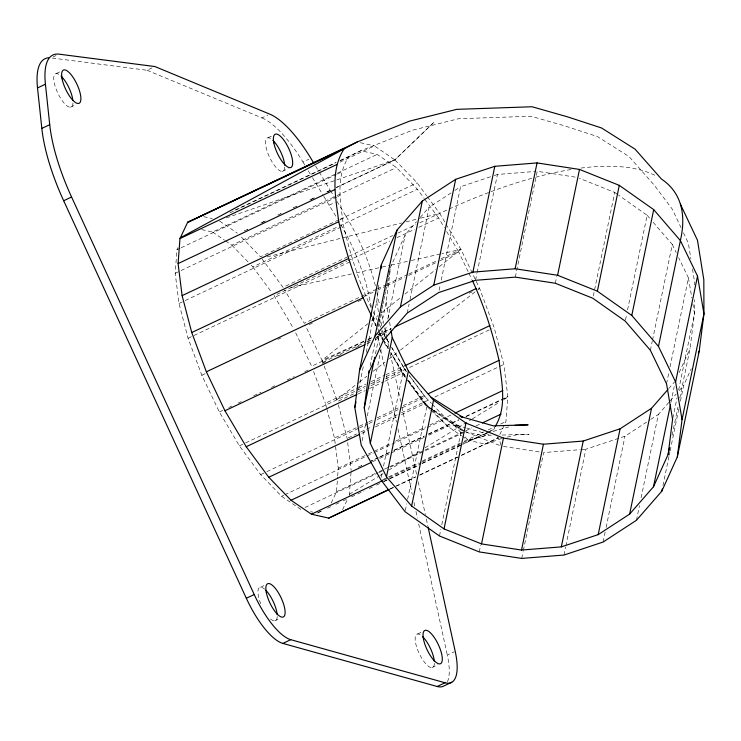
<?xml version="1.0" encoding="UTF-8"?>
<svg xmlns="http://www.w3.org/2000/svg" width="741" height="741" viewBox="0 0 741 741"><rect width="100%" height="100%" fill="white"/><g stroke="black" fill="none" stroke-linecap="round" stroke-linejoin="round"><path stroke-width="0.56" stroke-dasharray="3.71 2.78" d="M446.017 224.088L460.976 249.384L479.547 288.286L494.164 327.559L503.806 364.47L507.826 396.528L505.946 421.536L499.73 434.735M349.289 495.47L351.077 471.628M300.874 509.428L281.599 496.294L260.637 474.611L239.399 445.841L219.345 411.959L201.839 375.261L188.075 338.267L178.989 303.477L175.2 273.281L176.969 249.717L177.923 247.679M371.25 307.793C358.709 281.719 350.16 253.922 343.537 225.81C340.462 202.978 335.358 177.377 348.724 156.74L360.876 150.719L412.32 130.268L458.522 118.745L530.945 116.254L564.355 125.766L597.431 136.585L629.035 156.564L653.895 184.75L672.235 209.055L681.025 227.635M331.218 503.009L336.497 491.783L337.6 477.195M337.683 476.074L338.267 468.219L335.321 444.73M366.23 352.373L376.724 301.707L379.151 282.506M381.282 325.697L386.172 302.059L390.627 266.936L405.281 234.591L416.461 221.763M679.793 398.121L690.047 348.585L694.493 313.462L694.428 299.744M358.542 389.525L363.674 364.757M370.12 366.008L376.178 336.738M378.271 326.605L378.975 323.224M379.207 322.094L379.901 318.723M380.142 317.593L380.837 314.221M381.069 313.091L381.772 309.71M382.004 308.589L382.699 305.209M382.93 304.088L383.634 300.707M383.866 299.577L384.57 296.205M384.801 295.075L385.496 291.704M385.728 290.574L386.431 287.193M386.663 286.072L387.358 282.692M387.599 281.571L388.293 278.19M388.525 277.06L389.229 273.688M389.46 272.558L390.155 269.187M375.455 353.846L379.883 332.45M362.173 440.728L365.674 423.833M367.304 415.951L381.05 349.53M384.07 337.044L386.635 324.66M387.802 319.028L405.281 234.591M407.226 313.063L409.097 304.06M410.023 299.549L429.132 207.23L451.047 192.947M381.217 477.38L382.375 471.748M383.542 466.117L402.891 372.779L390.692 352.16M439.126 290.305L440.293 284.674M441.228 280.172L460.569 186.732L493.098 175.913M405.299 510.595L406.698 503.834M407.624 499.332L426.973 405.892L408.208 381.133M475.537 280.302L476.935 273.549M477.167 272.419L497.443 174.468L536.095 171.393M439.478 535.993L440.867 529.231M441.803 524.73L461.384 430.16L459.615 427.14A16.534 6.095 -33.4 0 0 454.177 425.362L447.684 426.325L427.835 435.689M515.328 277.125L537.234 171.301L577.239 177.423M479.26 551.915L480.659 545.163M555.333 283.257L556.732 276.495M521.72 558.418L523.118 551.665M523.35 550.535L543.625 452.584L580.157 449.676M593.291 296.011L614.734 192.428L579.379 178.285M563.957 555.046L565.587 547.173M565.818 546.043L585.862 449.222L624.996 436.208L649.774 420.045M625.478 320.001L626.645 314.379M627.571 309.868L647.152 215.298L618.439 195.05M603.091 542.042L605.184 531.908M606.119 527.407L624.996 436.208M650.385 350.298L652.247 341.295M652.488 340.165L672.291 244.465L653.062 222.161M636.454 520.275L639.483 505.64M641.113 497.767L658.36 414.451L669.531 401.641M666.539 383.782L668.864 372.519M670.031 366.888L688.445 277.949L678.654 257.655M670.966 402.317L674.227 386.561M672.828 418.165L677.015 397.898M678.654 390.016L694.493 313.462L692.798 303.477M672.106 435.282L677.932 407.133M662.936 485.614L668.993 456.345M669.225 455.215L669.929 451.843M670.16 450.713L679.015 407.93M680.414 401.177L683.674 385.413L691.214 368.777M429.947 409.301L425.112 404.66L425.427 403.308L408.356 380.179M679.173 372.584L690.047 348.585M342.592 509.697L347.372 499.536M487.773 432.429L493.849 429.419L494.812 427.381M226.413 217.873L394.851 159.899L434.383 121.867L394.851 159.899L336.377 187.482M420.184 217.493L429.132 207.23M668.688 388.627L674.653 381.782M670.272 400.788L676.227 393.953M679.21 390.544L683.674 385.413M368.027 323.613L322.002 360.358L337.498 401.492L357.347 392.128M371.639 320.723L377.956 315.685M381.559 312.804L401.418 296.946M405.021 294.066L435.708 269.567M439.32 266.677L460.976 249.384L441.821 253.681M336.803 399.621L358.625 382.615M359.533 381.911L366.804 376.243M373.168 371.287L384.987 362.08M388.627 359.246L399.538 350.743M400.446 350.039L476.824 290.537M477.732 289.833L479.547 288.416L477.463 289.268L479.547 288.286M454.854 190.456L460.569 186.732M650.728 419.425L658.36 414.451M349.372 494.303L378.883 476.194M379.864 475.592L383.801 473.175M388.719 470.165L421.175 450.241M425.112 447.833L471.341 419.462M472.332 418.86L499.869 401.955M503.806 399.547L507.742 397.13L503.565 399.084M317.148 513.115L321.196 511.105M486.763 432.929L462.949 444.294M389.803 452.251L371 461.124L378.299 457.781M393.98 450.278L424.269 435.977M428.446 434.004L458.735 419.702M466.043 416.257L507.826 396.528M53.12 56.955L56.075 55.556M56.251 73.563L60.197 71.701M52.287 58.039L147.033 70.275L152.952 67.477M70.478 107.213L75.415 104.889M147.033 70.275L261.916 117.884L267.844 115.087M268.02 137.761L271.975 135.899M282.256 171.412L288.175 168.615M261.916 117.884A89.624 30.066 64.7 0 1 302.976 162.029L308.895 159.232M234.86 210.194L335.877 162.52M340.045 160.547L360.876 150.719L377.141 154.397L396.416 167.531L417.387 189.224L424.241 198.505M229.997 212.778L336.229 162.64M340.397 160.667L348.724 156.74M339.971 162.159L374.437 145.894L394.851 159.899M201.747 229.617L212.593 232.072L336.525 173.57M337.563 173.079L377.141 154.397M176.969 249.717L180.091 248.244M181.137 247.753L336.312 174.506M337.359 174.015L341.518 172.051M265.389 220.957L260.165 223.421L265.38 220.966M293.584 207.647L296.724 206.174L293.575 207.675M314.471 197.791L309.256 200.255L314.453 197.819M327.003 191.873L330.143 190.4M336.405 187.436L394.897 159.834L417.137 182.86L426.705 195.809M326.985 191.91L330.115 190.437M225.44 240.825L231.868 245.197L336.016 196.041M337.053 195.55L396.416 167.531M175.2 273.281L336.627 197.087M337.664 196.597L339.749 195.605M329.124 205.164L335.043 202.367M338.813 219.827L260.489 256.794L240.871 236.499M339.86 219.336L417.137 182.86M340.388 219.558L346.306 216.761A91.05 30.548 64.7 0 1 375.354 285.665M251.282 265.278L252.838 266.89L338.239 226.579M339.276 226.088L417.387 189.224M178.989 303.477L184.194 301.022M185.231 300.531L343.537 225.81M347.779 256.766L283.025 287.323L262.24 259.165M348.826 256.266L392.693 235.564M397.908 233.1L415.664 224.718M419.841 222.745L439.691 213.38A325.364 119.959 -33.4 0 1 534.511 177.553M327.189 270.585L274.068 295.659L293.547 328.569M328.226 270.095L346.973 261.249M348.02 260.758L389.673 241.094M396.963 237.648L414.673 229.293M418.832 227.33L438.626 217.984L444.35 227.672M188.075 338.267L352.623 260.6M376.382 289.296L304.31 323.289L284.627 290.027M377.419 288.795L385.774 284.859M386.821 284.368L407.707 274.513M408.754 274.022L436.958 260.721M441.136 258.748L460.976 249.384M363.905 296.604L376.4 290.704M377.447 290.213L385.774 286.285M386.821 285.785L404.521 277.43M408.689 275.467L438.894 261.212M439.932 260.721L458.679 251.875L468.405 272.253M201.839 375.261L205.998 373.297M277.866 339.378L280.987 337.905M309.108 324.632L314.314 322.178M358.06 301.531L361.182 300.059M363.701 341.657L311.628 366.23L295.094 331.579M367.869 339.684L372.038 337.72M378.29 334.775L390.785 328.874M322.891 362.238L365.711 342.055M366.758 341.527L370.935 339.6M377.197 336.599L388.692 331.227M469.109 293.214L472.239 291.861M219.345 411.959L223.504 409.995M228.719 407.531L231.84 406.059M238.093 403.113L241.214 401.631M253.709 395.731L260.999 392.295M271.419 387.376L276.625 384.922M287.036 380.003L294.325 376.567M304.746 371.649L309.951 369.194M322.446 363.294L327.661 360.83M338.072 355.921L341.193 354.448M355.773 347.566L360.987 345.102M367.23 342.157L371.398 340.184M375.567 338.22L383.894 334.293L386.191 338.165M366.98 343.713L370.111 342.24M375.335 339.776L381.606 336.812L383.903 340.703M326.531 407.578L325.392 403.234L357.681 387.997M358.727 387.497L366.017 384.06M371.222 381.606L384.764 375.215M385.802 374.724L403.512 366.36M239.399 445.841L244.604 443.387M245.642 442.896L365.415 386.357M370.62 383.903L382.078 378.494M386.246 376.53L403.947 368.175L406.689 371.88M358.394 391.637L364.655 388.682M370.926 385.718L381.365 380.791M385.542 378.818L405.392 369.453M409.569 367.48L492.07 328.541M357.977 393.971L365.294 390.526M369.472 388.553L384.088 381.652M385.135 381.161L402.891 372.779L405.623 376.474M335.182 443.609L334.478 438.014L358.44 426.714M359.478 426.223L367.805 422.287M368.851 421.796L373.019 419.832M377.178 417.859L399.056 407.541M403.215 405.577L426.131 394.758M260.637 474.611L265.843 472.147M266.88 471.656L358.533 428.4M359.57 427.909L367.906 423.972M368.944 423.481L373.112 421.518M377.28 419.554L398.112 409.717M402.27 407.754L425.186 396.935L431.401 403.363M348.187 437.922L356.541 433.976M360.719 432.003L372.214 426.584M376.391 424.612L397.278 414.756M401.455 412.783L430.697 398.982M434.874 397.009L503.806 364.47M361.719 433.374L369.027 429.928M375.298 426.973L397.232 416.618M401.409 414.645L425.427 403.308L431.781 409.884M338.267 468.219L367.434 454.455M368.472 453.964L391.387 443.146M395.555 441.182L425.751 426.927M429.919 424.964L450.75 415.127M281.599 496.294L283.683 495.312M284.729 494.821L365.961 456.475M367.008 455.984L373.251 453.038M374.298 452.547L426.371 427.965M427.409 427.474L446.156 418.628L464.514 431.132M372.482 461.819L375.622 460.337M379.8 458.364L426.797 436.19M336.497 491.783L378.16 472.119M379.197 471.628L383.366 469.655M384.412 469.164L388.571 467.2M389.618 466.71L464.607 431.318M465.644 430.827L471.897 427.872M476.055 425.908L480.224 423.945M305.042 507.465L377.947 473.054M378.994 472.563L384.199 470.1M390.442 467.154L464.394 432.253M382.708 479.696L418.22 462.94M422.398 460.967L459.994 443.22M464.172 441.247L484.012 431.883M488.189 429.91L494.46 426.955M500.721 424L505.946 421.536M383.542 480.196L421.138 462.449M422.185 461.958L468.136 440.265L485.466 435.615A42.839 15.793 -33.4 0 1 491.264 435.273M383.449 481.53L420.944 463.829M421.99 463.338L461.56 444.665M462.606 444.165L488.643 431.883M489.681 431.392L493.849 429.419M318.185 512.615L323.391 510.16M327.559 508.196L330.681 506.724M335.895 504.26L339.017 502.787M343.185 500.823L346.306 499.351M351.512 496.887L356.717 494.432M357.764 493.941L364.016 490.987M369.222 488.532L372.343 487.059M376.511 485.086L379.633 483.614M383.801 481.65L389.006 479.195M390.053 478.705L418.165 465.431M422.333 463.458L461.912 444.785M389.683 489.051L415.794 476.722M419.971 474.749L457.567 457.012M461.745 455.039L498.295 437.783L460.337 456.002M390.368 489.032L395.583 486.568M396.63 486.068L415.432 477.195M419.61 475.231L459.29 456.493M260.471 587.233L264.417 585.371M274.698 620.884L279.635 618.559M417.655 633.981L421.601 632.119M447.397 681.822A61.031 20.47 64.7 0 0 447.305 655.063L454.214 651.802M431.883 667.641L437.801 664.844M379.346 457.29L389.785 452.399M393.962 450.445L424.232 436.264M428.409 434.3L458.679 420.119M465.987 416.692L502.518 399.575M364.016 341.138L322.002 360.358L305.292 325.345M368.212 339.221L373.464 336.812M377.669 334.895L391.322 328.652M486.846 433.633L481.696 435.439L465.431 431.762M493.034 431.457L508.752 426.909M501.87 438.459L485.401 444.174L468.136 440.265L462.56 436.468M494.182 175.552L497.443 174.468M485.466 435.615L468.136 440.265L465.033 436.949M267.177 256.849L401.603 222.976M406.077 221.846L419.526 218.465M420.647 218.178L439.691 213.38L445.443 223.115M507.224 437.116L516.857 434.717L529.083 434.245L500.323 435.115M290.815 287.536L351.669 273.892M356.171 272.883L380.967 267.325M382.097 267.075L389.979 265.306M391.109 265.046L410.264 260.758M411.394 260.499L440.691 253.931M581.296 449.583L585.862 449.222M503.408 446.425L540.272 452.075M360.413 142.717L374.437 145.894M203.747 216.659L212.38 218.614M310.636 511.642L312.804 512.133M456.799 425.26L465.672 427.779M466.774 428.103L491.153 435.041M433.485 410.542L461.384 430.16L501.166 446.091L499.554 440.219A42.839 15.793 -33.4 0 0 497.072 436.921M406.059 378.475L425.112 404.66L432.781 409.504M433.735 410.116L458.66 425.871M408.115 380.281L425.112 404.66L430.688 408.513M219.688 221.142L237.305 233.146M212.593 232.072L224.523 240.195M430.753 410.079L447.684 426.325L461.634 435.828M425.112 404.66L432.549 409.893M614.734 192.428L617.512 194.392M431.623 409.171L461.384 430.16M432.179 404.169L446.156 418.628M432.577 410.709L447.684 426.325M231.868 245.197L248.17 262.073M454.177 425.362L461.939 433.642M647.152 215.298L650.107 218.734M390.952 353.161L402.65 373.797L405.429 377.465M406.559 371.945L391.544 347.242M409.319 375.65L425.186 396.935L409.43 375.594M427.381 196.736L439.691 213.38M424.926 199.431L438.626 217.984M252.838 266.89L272.012 292.871M402.65 373.797L405.373 377.54M405.503 376.53L390.887 353.55M383.69 342.018L378.947 333.005M384.292 342.972L387.895 348.742M315.62 166.141L318.593 171.041M319.186 172.023L329.884 189.668M330.477 190.65L334.645 197.514M337.016 201.432L346.306 216.761M302.976 162.029L304.755 164.965M308.321 170.847L311.887 176.729M312.48 177.71L323.178 195.355M323.771 196.337L337.257 218.576M446.647 231.544L458.679 251.875M386.765 339.128L389.627 343.972M391.915 347.844L403.947 368.175M388.506 348.483L384.31 341.36L388.164 348.242M386.246 338.276L381.948 330.208M386.839 339.276L389.192 343.259M672.291 244.465L676.209 252.588M468.886 273.272L471.804 279.394M373.195 311.868L377.086 320.019M379.031 324.095L381.467 329.189M372.315 317.343L377.206 327.596M377.688 328.615L379.16 331.69M379.651 332.718L381.606 336.812L381.291 338.165L383.153 339.397L381.634 330.532M683.471 232.794L688.352 243.113L690.89 258.896M372.39 318.537L375.668 325.771M313.6 371.519L325.392 403.234M338.378 404.855L347.149 438.413L351.16 470.498M326.818 408.671L334.478 438.014M376.974 292.88L379.688 305.32M381.671 314.36L383.643 323.409M384.625 327.93L386.357 335.849M386.598 336.979L389.071 348.289M390.303 353.939L400.668 401.437M401.9 407.087L416.711 474.935M418.193 481.724L425.343 514.513M426.334 519.033L427.816 525.823M371.306 306.783L368.342 293.214A91.05 30.548 64.7 0 0 340.665 224.282M373.279 315.833L375.502 326.003M377.715 336.182L379.698 345.232M380.679 349.752L384.384 366.712M386.357 375.761L396.472 422.12M397.954 428.909L412.265 494.497M413.997 502.407L414.979 506.937M415.97 511.457L417.452 518.237M418.684 523.896L447.305 655.063M688.445 277.949L691.844 297.928M386.172 302.059L388.821 317.593M389.581 322.029L390.905 329.801M376.724 301.707L378.419 311.683M379.744 319.445L380.883 326.096M692.511 269.039L694.317 280.311L694.345 284.887M434.393 663.315A18.386 6.169 64.7 0 1 425.769 663.779A18.386 6.169 64.7 0 1 415.432 642.067A18.386 6.169 64.7 0 1 421.064 635.306M277.208 616.558A18.386 6.169 64.7 0 1 268.65 617.105M260.73 603.785A18.386 6.169 64.7 0 1 264.667 589.188M72.989 102.897A18.386 6.169 64.7 0 1 64.087 103.045A18.386 6.169 64.7 0 1 53.908 80.825A18.386 6.169 64.7 0 1 60.447 75.517M535.65 177.247A325.364 119.959 -33.4 0 1 573.386 169.143M580.972 168.077A325.364 119.959 -33.4 0 1 655.387 175.543M284.757 167.086A18.386 6.169 64.7 0 1 276.143 167.559A18.386 6.169 64.7 0 1 265.806 145.838A18.386 6.169 64.7 0 1 271.438 139.086M361.608 465.57L358.468 467.043L361.599 465.607M247.633 229.339L244.502 230.821L247.633 229.339M281.052 213.565L277.921 215.047L281.043 213.584"/><path stroke-width="1.11" d="M389.321 489.523L328.745 518.116L311.479 514.208L291.028 500.268L268.77 477.25L246.225 446.721L224.949 410.755L206.369 371.815L191.752 332.542L182.11 295.631L178.09 263.574L179.97 238.565L187.612 222.346L357.171 141.985L409.662 121.098L456.789 109.344L532.094 106.76L567.55 116.856L601.562 127.98L635.102 149.182L661.491 179.1A325.364 119.959 -33.4 0 1 680.386 240.584L697.522 276.124L703.95 313.814L699.226 351.095L677.32 456.919L661.769 491.246L636.454 520.275L603.091 542.042L563.957 555.046L521.72 558.418L479.26 551.915L439.478 535.993L405.068 511.716L380.744 479.631L361.247 445.23L354.819 407.541L359.542 370.259L381.448 264.426L397 230.099L422.314 201.07L455.678 179.303L494.812 166.299L537.04 162.927L579.499 169.43L619.291 185.361L653.701 209.629L680.386 240.584L658.48 346.418L675.616 381.948L682.044 419.647L677.32 456.919M371.825 316.324C356.736 286.369 346.353 254.293 338.776 221.689C335.608 197.634 330.004 170.606 344.111 148.858L357.171 141.985M495.294 426.362C507.363 406.476 501.574 382.023 499.036 360.348C492.598 332.959 484.29 305.903 472.295 280.413M380.874 268.946L381.448 264.426M669.54 447.666L668.141 454.418L653.488 486.763L629.628 514.115L598.2 534.622L561.326 546.877L521.534 550.054L481.53 543.922L444.035 528.917L411.616 506.047L386.478 476.88L370.324 443.396L364.266 407.883L369.185 370.509M668.141 454.418L672.587 419.295L666.539 383.782L650.385 350.298L625.247 321.131L592.828 298.262L555.333 283.257L515.328 277.125L475.537 280.302L438.663 292.556L407.226 313.063L383.375 340.415L368.722 372.76M354.819 407.541L355.976 401.909M359.542 370.259L375.085 335.932L397 230.099M364.266 407.883L374.751 357.227M370.324 443.396L392.23 337.572L391.091 330.912M375.085 335.932L400.409 306.904L422.314 201.07M386.478 476.88L408.384 371.046L392.23 337.572M400.409 306.904L433.772 285.137L455.678 179.303M411.616 506.047L433.522 400.223L408.384 371.046M433.772 285.137L472.906 272.132L494.812 166.299M444.035 528.917L465.941 423.083L433.522 400.223M472.906 272.132L515.134 268.761L537.04 162.927M481.53 543.922L503.435 438.098L465.941 423.083M658.48 346.418L631.795 315.462L597.385 291.194L557.593 275.263L579.499 169.43M521.534 550.054L543.44 444.22L583.232 441.043L620.106 428.789L651.534 408.282L667.937 389.479M597.385 291.194L619.291 185.361M561.326 546.877L583.232 441.043M631.795 315.462L653.701 209.629M598.2 534.622L620.106 428.789M629.628 514.115L651.534 408.282M653.488 486.763L670.503 404.567M675.616 381.948L697.522 276.124M661.769 491.246L662.232 488.995M682.044 419.647L703.95 313.814L703.82 279.765L697.485 240.288L680.386 204.145M698.281 353.17L699.226 351.095M180.332 237.815L344.111 148.858L187.612 222.346L344.278 148.376M328.745 518.116L388.636 489.542M451.806 682.229L443.905 685.953A61.031 20.47 64.7 0 1 437.162 686.499L282.858 643.41A56.927 19.099 64.7 0 1 246.327 598.265L63.68 200.746A108.399 36.365 64.7 0 1 41.829 128.415L37.522 87.929L45.423 84.205A82.899 27.815 64.7 0 1 59.039 54.158L154.925 66.551L269.817 114.151A89.624 30.066 64.7 0 1 310.868 158.296L313.841 163.205M41.829 128.415L49.73 124.692L45.423 84.205M63.68 200.746L71.571 197.023A108.399 36.365 64.7 0 1 49.73 124.692M179.97 238.565L336.627 164.632M178.09 263.574L334.756 189.631M182.11 295.631L338.776 221.689M191.752 332.542L348.418 258.609M206.369 371.815L363.025 297.873M394.953 326.901L476.185 288.564M224.949 410.755L364.896 344.704M404.549 365.869L489.949 325.558M246.225 446.721L356.93 394.471M428.215 393.777L499.036 360.348M268.77 477.25L359.626 434.365M454.918 413.163L502.824 390.553M291.028 500.268L371.445 462.31M482.308 422.963L501.055 414.108M311.479 514.208L382.495 480.687M246.327 598.265L254.228 594.541A56.927 19.099 64.7 0 0 290.75 639.678L445.054 682.767A61.031 20.47 64.7 0 0 455.206 651.339L428.057 526.953M282.858 643.41L290.75 639.678M437.162 686.499L445.054 682.767M515.115 425.315L528.111 424.815L493.413 425.862L460.004 416.349M515.134 268.761L557.593 275.263M503.435 438.098L543.44 444.22M460.93 416.655L462.782 417.266L431.179 397.278M71.571 197.023L254.228 594.541M422.453 636.482A18.386 6.169 64.7 0 1 434.337 661.463M265.889 590.345A18.386 6.169 64.7 0 1 277.153 614.706M61.049 76.064A18.386 6.169 64.7 0 1 72.84 100.155M37.522 87.929A82.899 27.815 64.7 0 1 48.637 57.798M272.827 140.262A18.386 6.169 64.7 0 1 284.711 165.234M423.481 639.187A18.386 6.169 64.7 0 0 439.774 663.908A18.386 6.169 64.7 0 0 434.726 638.149A18.386 6.169 64.7 0 0 423.481 639.187M266.306 592.439A18.386 6.169 64.7 0 0 282.599 617.16A18.386 6.169 64.7 0 0 277.542 591.401A18.386 6.169 64.7 0 0 266.306 592.439M62.087 78.768A18.386 6.169 64.7 0 0 78.379 103.49A18.386 6.169 64.7 0 0 73.322 77.731A18.386 6.169 64.7 0 0 62.087 78.768M273.855 142.967A18.386 6.169 64.7 0 0 290.148 167.688A18.386 6.169 64.7 0 0 285.1 141.929A18.386 6.169 64.7 0 0 273.855 142.967"/></g></svg>
